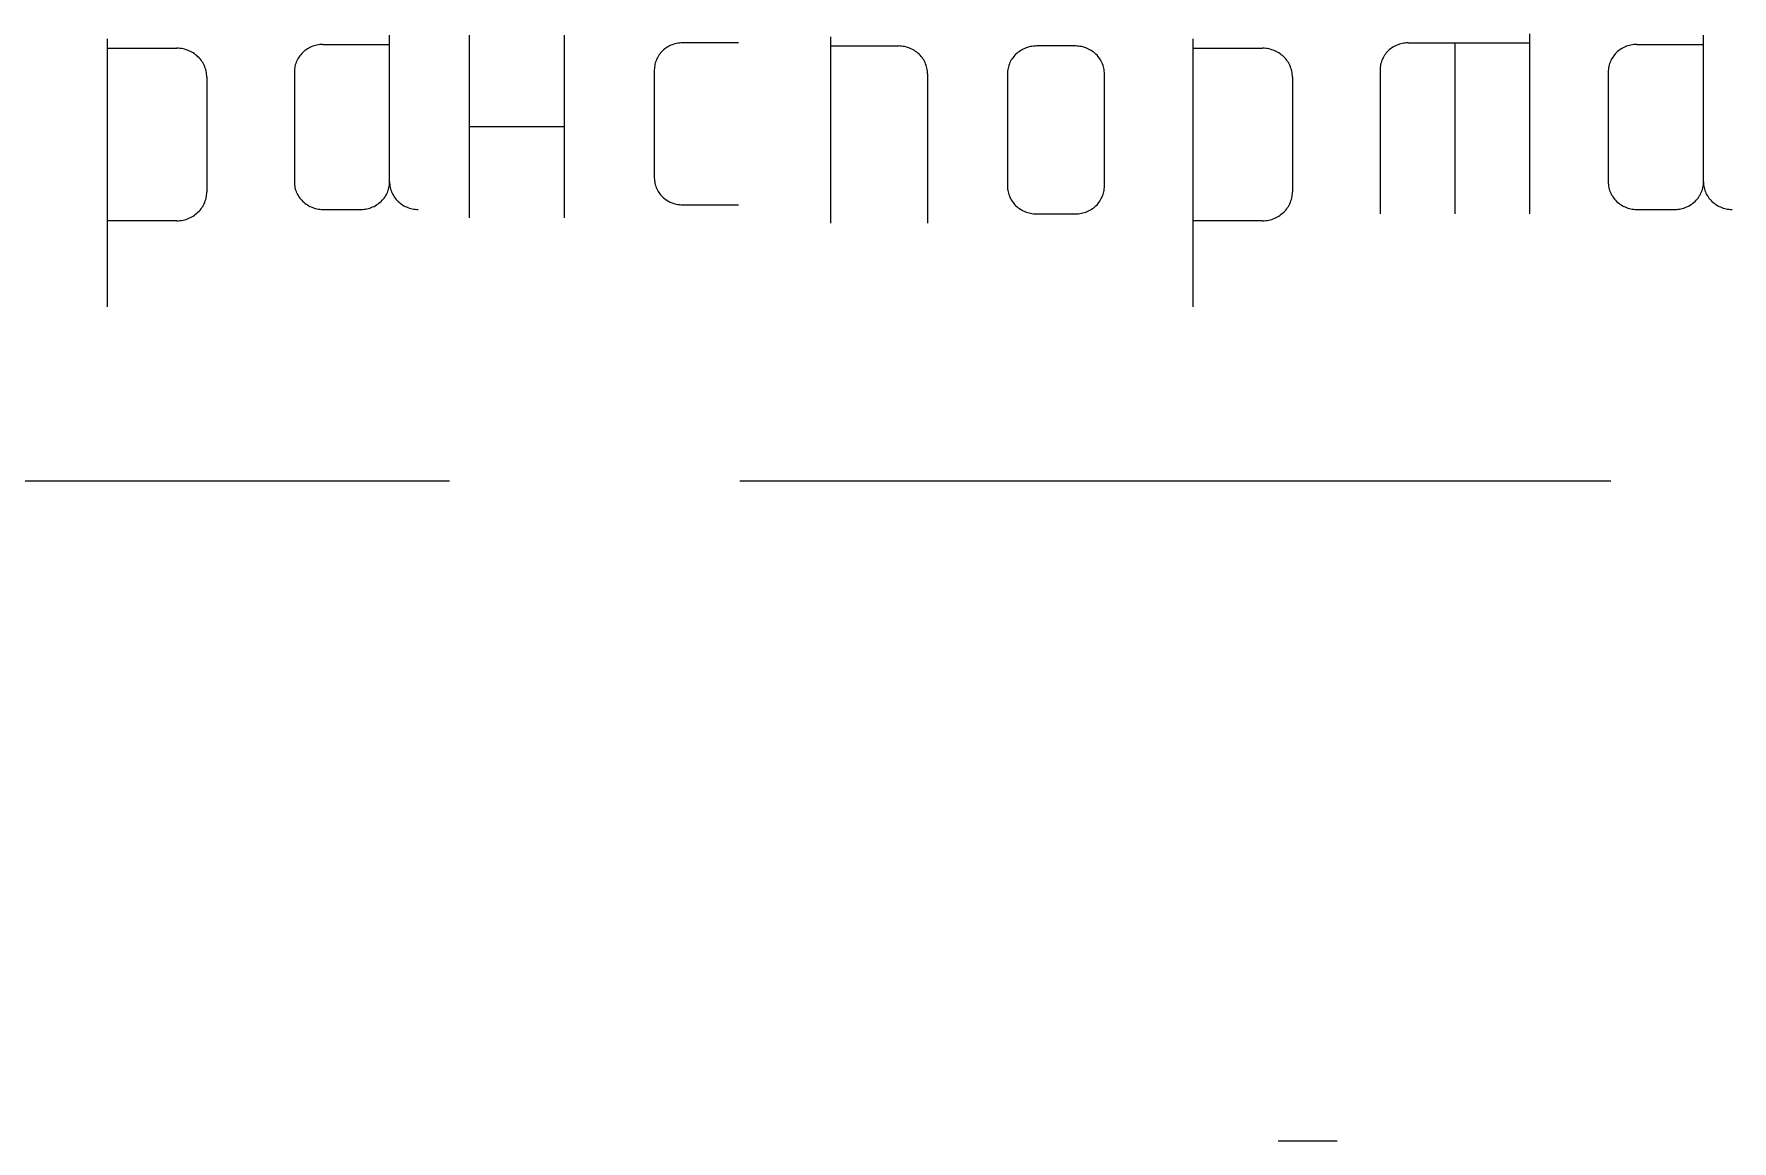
# Model space of a CAD drawing. Extents: x 8646 to 18206, y -17605 to -192.
# Drawn here: x 11158.642 to 11163.376, y -9040.194 to -9037.107 of the extents above; entities that cross this region are included whole.
import ezdxf

# ---------------------------------------------------------------- set-up
doc = ezdxf.new("R2010")
doc.units = 0
doc.layers.get('0').update_dxf_attribs({"linetype": 'CONTINUOUS'})

msp = doc.modelspace()

# ---------------------------------------------------------------- linework, layer by layer
at = {"color": 8, "linetype": 'CONTINUOUS'}
for p, q in [((11158.8454, -9037.1202), (11158.8454, -9037.8683)), ((11158.8454, -9037.1469), (11159.0399, -9037.1469)), ((11159.0443, -9037.1471), (11159.0399, -9037.1469)), ((11159.0486, -9037.1473), (11159.0443, -9037.1471)), ((11159.0529, -9037.148), (11159.0486, -9037.1473)), ((11159.4075, -9037.1466), (11159.4039, -9037.1488)), ((11159.411, -9037.1448), (11159.4075, -9037.1466)), ((11159.4149, -9037.1431), (11159.411, -9037.1448)), ((11159.4187, -9037.1415), (11159.4149, -9037.1431)), ((11159.4226, -9037.1401), (11159.4187, -9037.1415)), ((11159.4266, -9037.139), (11159.4226, -9037.1401)), ((11159.4307, -9037.1381), (11159.4266, -9037.139)), ((11159.4347, -9037.1374), (11159.4307, -9037.1381)), ((11159.4389, -9037.1368), (11159.4347, -9037.1374)), ((11159.4431, -9037.1365), (11159.4389, -9037.1368)), ((11159.4473, -9037.1364), (11159.4431, -9037.1365)), ((11159.4473, -9037.1364), (11159.6332, -9037.1364)), ((11159.6332, -9037.5195), (11159.6332, -9037.1108)), ((11159.8546, -9037.1102), (11159.8546, -9037.6198)), ((11160.1195, -9037.1102), (11160.1195, -9037.6198)), ((11160.4036, -9037.1465), (11160.4004, -9037.1488)), ((11160.4069, -9037.1443), (11160.4036, -9037.1465)), ((11160.4105, -9037.1422), (11160.4069, -9037.1443)), ((11160.414, -9037.1403), (11160.4105, -9037.1422)), ((11160.4178, -9037.1387), (11160.414, -9037.1403)), ((11160.4215, -9037.1372), (11160.4178, -9037.1387)), ((11160.4253, -9037.1359), (11160.4215, -9037.1372)), ((11160.4293, -9037.1347), (11160.4253, -9037.1359)), ((11160.4333, -9037.1338), (11160.4293, -9037.1347)), ((11160.4373, -9037.1331), (11160.4333, -9037.1338)), ((11160.4414, -9037.1326), (11160.4373, -9037.1331)), ((11160.4455, -9037.1322), (11160.4414, -9037.1326)), ((11160.4495, -9037.1321), (11160.4455, -9037.1322)), ((11160.606, -9037.1321), (11160.4495, -9037.1321)), ((11160.8627, -9037.1146), (11160.8627, -9037.6349)), ((11160.8627, -9037.1406), (11161.0521, -9037.1406)), ((11161.0564, -9037.1408), (11161.0521, -9037.1406)), ((11161.0606, -9037.141), (11161.0564, -9037.1408)), ((11161.0648, -9037.1416), (11161.0606, -9037.141)), ((11161.069, -9037.1424), (11161.0648, -9037.1416)), ((11161.0731, -9037.1433), (11161.069, -9037.1424)), ((11161.0772, -9037.1445), (11161.0731, -9037.1433)), ((11161.0812, -9037.1458), (11161.0772, -9037.1445)), ((11161.0851, -9037.1474), (11161.0812, -9037.1458)), ((11161.089, -9037.1491), (11161.0851, -9037.1474)), ((11161.4042, -9037.1474), (11161.4002, -9037.1491)), ((11161.408, -9037.1458), (11161.4042, -9037.1474)), ((11161.4121, -9037.1445), (11161.408, -9037.1458)), ((11161.4161, -9037.1433), (11161.4121, -9037.1445)), ((11161.4202, -9037.1424), (11161.4161, -9037.1433)), ((11161.4244, -9037.1416), (11161.4202, -9037.1424)), ((11161.4286, -9037.141), (11161.4244, -9037.1416)), ((11161.4329, -9037.1408), (11161.4286, -9037.141)), ((11161.4372, -9037.1406), (11161.4329, -9037.1408)), ((11161.5454, -9037.1406), (11161.4372, -9037.1406)), ((11161.5497, -9037.1408), (11161.5454, -9037.1406)), ((11161.5539, -9037.141), (11161.5497, -9037.1408)), ((11161.5581, -9037.1416), (11161.5539, -9037.141)), ((11161.5623, -9037.1424), (11161.5581, -9037.1416)), ((11161.5664, -9037.1433), (11161.5623, -9037.1424)), ((11161.5705, -9037.1445), (11161.5664, -9037.1433)), ((11161.5745, -9037.1458), (11161.5705, -9037.1445)), ((11161.5784, -9037.1474), (11161.5745, -9037.1458)), ((11161.5822, -9037.1491), (11161.5784, -9037.1474)), ((11161.8727, -9037.1202), (11161.8727, -9037.8683)), ((11161.8727, -9037.1469), (11162.0672, -9037.1469)), ((11162.0716, -9037.1471), (11162.0672, -9037.1469)), ((11162.076, -9037.1473), (11162.0716, -9037.1471)), ((11162.0803, -9037.148), (11162.076, -9037.1473)), ((11162.4271, -9037.1465), (11162.4239, -9037.1488)), ((11162.4305, -9037.1443), (11162.4271, -9037.1465)), ((11162.434, -9037.1422), (11162.4305, -9037.1443)), ((11162.4376, -9037.1403), (11162.434, -9037.1422)), ((11162.4414, -9037.1387), (11162.4376, -9037.1403)), ((11162.4451, -9037.1372), (11162.4414, -9037.1387)), ((11162.4489, -9037.1359), (11162.4451, -9037.1372)), ((11162.4529, -9037.1347), (11162.4489, -9037.1359)), ((11162.4569, -9037.1338), (11162.4529, -9037.1347)), ((11162.4609, -9037.1331), (11162.4569, -9037.1338)), ((11162.4649, -9037.1326), (11162.4609, -9037.1331)), ((11162.4691, -9037.1322), (11162.4649, -9037.1326)), ((11162.4731, -9037.1321), (11162.4691, -9037.1322)), ((11162.4731, -9037.1321), (11162.8121, -9037.1321)), ((11162.6035, -9037.1321), (11162.6035, -9037.6085)), ((11162.8121, -9037.107), (11162.8121, -9037.6085)), ((11163.0711, -9037.1466), (11163.0674, -9037.1488)), ((11163.0746, -9037.1448), (11163.0711, -9037.1466)), ((11163.0784, -9037.1431), (11163.0746, -9037.1448)), ((11163.0822, -9037.1415), (11163.0784, -9037.1431)), ((11163.0862, -9037.1401), (11163.0822, -9037.1415)), ((11163.0902, -9037.139), (11163.0862, -9037.1401)), ((11163.0942, -9037.1381), (11163.0902, -9037.139)), ((11163.0983, -9037.1374), (11163.0942, -9037.1381)), ((11163.1025, -9037.1368), (11163.0983, -9037.1374)), ((11163.1066, -9037.1365), (11163.1025, -9037.1368)), ((11163.1108, -9037.1364), (11163.1066, -9037.1365)), ((11163.1108, -9037.1364), (11163.2968, -9037.1364)), ((11163.2968, -9037.5195), (11163.2968, -9037.1108)), ((11159.0572, -9037.1487), (11159.0529, -9037.148)), ((11159.0614, -9037.1496), (11159.0572, -9037.1487)), ((11159.0657, -9037.1509), (11159.0614, -9037.1496)), ((11159.0697, -9037.1523), (11159.0657, -9037.1509)), ((11159.0738, -9037.1539), (11159.0697, -9037.1523)), ((11159.0778, -9037.1557), (11159.0738, -9037.1539)), ((11159.0815, -9037.1577), (11159.0778, -9037.1557)), ((11159.0853, -9037.16), (11159.0815, -9037.1577)), ((11159.0889, -9037.1623), (11159.0853, -9037.16)), ((11159.0923, -9037.1648), (11159.0889, -9037.1623)), ((11159.0957, -9037.1675), (11159.0923, -9037.1648)), ((11159.0988, -9037.1704), (11159.0957, -9037.1675)), ((11159.1019, -9037.1735), (11159.0988, -9037.1704)), ((11159.1047, -9037.1767), (11159.1019, -9037.1735)), ((11159.1073, -9037.18), (11159.1047, -9037.1767)), ((11159.1098, -9037.1834), (11159.1073, -9037.18)), ((11159.1121, -9037.187), (11159.1098, -9037.1834)), ((11159.1141, -9037.1907), (11159.1121, -9037.187)), ((11159.116, -9037.1945), (11159.1141, -9037.1907)), ((11159.1177, -9037.1984), (11159.116, -9037.1945)), ((11159.3703, -9037.1932), (11159.3693, -9037.1971)), ((11159.3714, -9037.1893), (11159.3703, -9037.1932)), ((11159.3729, -9037.1856), (11159.3714, -9037.1893)), ((11159.3745, -9037.1818), (11159.3729, -9037.1856)), ((11159.3762, -9037.1783), (11159.3745, -9037.1818)), ((11159.3782, -9037.1747), (11159.3762, -9037.1783)), ((11159.3804, -9037.1713), (11159.3782, -9037.1747)), ((11159.3828, -9037.168), (11159.3804, -9037.1713)), ((11159.3853, -9037.1649), (11159.3828, -9037.168)), ((11159.3881, -9037.1617), (11159.3853, -9037.1649)), ((11159.3909, -9037.1588), (11159.3881, -9037.1617)), ((11159.3939, -9037.1561), (11159.3909, -9037.1588)), ((11159.3972, -9037.1535), (11159.3939, -9037.1561)), ((11159.4004, -9037.151), (11159.3972, -9037.1535)), ((11159.4039, -9037.1488), (11159.4004, -9037.151)), ((11160.3731, -9037.1917), (11160.3723, -9037.1955)), ((11160.3741, -9037.1879), (11160.3731, -9037.1917)), ((11160.3751, -9037.1842), (11160.3741, -9037.1879)), ((11160.3765, -9037.1804), (11160.3751, -9037.1842)), ((11160.3782, -9037.1768), (11160.3765, -9037.1804)), ((11160.3799, -9037.1732), (11160.3782, -9037.1768)), ((11160.3818, -9037.1697), (11160.3799, -9037.1732)), ((11160.384, -9037.1665), (11160.3818, -9037.1697)), ((11160.3863, -9037.1632), (11160.384, -9037.1665)), ((11160.3888, -9037.1601), (11160.3863, -9037.1632)), ((11160.3915, -9037.157), (11160.3888, -9037.1601)), ((11160.3943, -9037.1542), (11160.3915, -9037.157)), ((11160.3972, -9037.1515), (11160.3943, -9037.1542)), ((11160.4004, -9037.1488), (11160.3972, -9037.1515)), ((11161.0927, -9037.1511), (11161.089, -9037.1491)), ((11161.0964, -9037.1533), (11161.0927, -9037.1511)), ((11161.0998, -9037.1555), (11161.0964, -9037.1533)), ((11161.1031, -9037.158), (11161.0998, -9037.1555)), ((11161.1065, -9037.1607), (11161.1031, -9037.158)), ((11161.1095, -9037.1635), (11161.1065, -9037.1607)), ((11161.1124, -9037.1665), (11161.1095, -9037.1635)), ((11161.1152, -9037.1696), (11161.1124, -9037.1665)), ((11161.1178, -9037.1728), (11161.1152, -9037.1696)), ((11161.1202, -9037.1762), (11161.1178, -9037.1728)), ((11161.1224, -9037.1796), (11161.1202, -9037.1762)), ((11161.1244, -9037.1833), (11161.1224, -9037.1796)), ((11161.1262, -9037.1869), (11161.1244, -9037.1833)), ((11161.1279, -9037.1907), (11161.1262, -9037.1869)), ((11161.1293, -9037.1946), (11161.1279, -9037.1907)), ((11161.1304, -9037.1986), (11161.1293, -9037.1946)), ((11161.3599, -9037.1946), (11161.3588, -9037.1986)), ((11161.3614, -9037.1907), (11161.3599, -9037.1946)), ((11161.363, -9037.1869), (11161.3614, -9037.1907)), ((11161.3648, -9037.1833), (11161.363, -9037.1869)), ((11161.3668, -9037.1796), (11161.3648, -9037.1833)), ((11161.3691, -9037.1762), (11161.3668, -9037.1796)), ((11161.3715, -9037.1728), (11161.3691, -9037.1762)), ((11161.3741, -9037.1696), (11161.3715, -9037.1728)), ((11161.3768, -9037.1665), (11161.3741, -9037.1696)), ((11161.3798, -9037.1635), (11161.3768, -9037.1665)), ((11161.3828, -9037.1607), (11161.3798, -9037.1635)), ((11161.3861, -9037.158), (11161.3828, -9037.1607)), ((11161.3894, -9037.1555), (11161.3861, -9037.158)), ((11161.3929, -9037.1533), (11161.3894, -9037.1555)), ((11161.3966, -9037.1511), (11161.3929, -9037.1533)), ((11161.4002, -9037.1491), (11161.3966, -9037.1511)), ((11161.5859, -9037.1511), (11161.5822, -9037.1491)), ((11161.5896, -9037.1533), (11161.5859, -9037.1511)), ((11161.5931, -9037.1555), (11161.5896, -9037.1533)), ((11161.5964, -9037.158), (11161.5931, -9037.1555)), ((11161.5997, -9037.1607), (11161.5964, -9037.158)), ((11161.6028, -9037.1635), (11161.5997, -9037.1607)), ((11161.6057, -9037.1665), (11161.6028, -9037.1635)), ((11161.6085, -9037.1696), (11161.6057, -9037.1665)), ((11161.6111, -9037.1728), (11161.6085, -9037.1696)), ((11161.6135, -9037.1762), (11161.6111, -9037.1728)), ((11161.6157, -9037.1796), (11161.6135, -9037.1762)), ((11161.6177, -9037.1833), (11161.6157, -9037.1796)), ((11161.6195, -9037.1869), (11161.6177, -9037.1833)), ((11161.6212, -9037.1907), (11161.6195, -9037.1869)), ((11161.6226, -9037.1946), (11161.6212, -9037.1907)), ((11161.6237, -9037.1986), (11161.6226, -9037.1946)), ((11162.0846, -9037.1487), (11162.0803, -9037.148)), ((11162.0888, -9037.1496), (11162.0846, -9037.1487)), ((11162.093, -9037.1509), (11162.0888, -9037.1496)), ((11162.0971, -9037.1523), (11162.093, -9037.1509)), ((11162.1011, -9037.1539), (11162.0971, -9037.1523)), ((11162.1051, -9037.1557), (11162.1011, -9037.1539)), ((11162.1089, -9037.1577), (11162.1051, -9037.1557)), ((11162.1127, -9037.16), (11162.1089, -9037.1577)), ((11162.1162, -9037.1623), (11162.1127, -9037.16)), ((11162.1196, -9037.1648), (11162.1162, -9037.1623)), ((11162.1231, -9037.1675), (11162.1196, -9037.1648)), ((11162.1262, -9037.1704), (11162.1231, -9037.1675)), ((11162.1292, -9037.1735), (11162.1262, -9037.1704)), ((11162.132, -9037.1767), (11162.1292, -9037.1735)), ((11162.1346, -9037.18), (11162.132, -9037.1767)), ((11162.1371, -9037.1834), (11162.1346, -9037.18)), ((11162.1394, -9037.187), (11162.1371, -9037.1834)), ((11162.1415, -9037.1907), (11162.1394, -9037.187)), ((11162.1433, -9037.1945), (11162.1415, -9037.1907)), ((11162.145, -9037.1984), (11162.1433, -9037.1945)), ((11162.3966, -9037.1917), (11162.3958, -9037.1955)), ((11162.3976, -9037.1879), (11162.3966, -9037.1917)), ((11162.3987, -9037.1842), (11162.3976, -9037.1879)), ((11162.4001, -9037.1804), (11162.3987, -9037.1842)), ((11162.4017, -9037.1768), (11162.4001, -9037.1804)), ((11162.4035, -9037.1732), (11162.4017, -9037.1768)), ((11162.4054, -9037.1697), (11162.4035, -9037.1732)), ((11162.4076, -9037.1665), (11162.4054, -9037.1697)), ((11162.4099, -9037.1632), (11162.4076, -9037.1665)), ((11162.4123, -9037.1601), (11162.4099, -9037.1632)), ((11162.4151, -9037.157), (11162.4123, -9037.1601)), ((11162.4178, -9037.1542), (11162.4151, -9037.157)), ((11162.4207, -9037.1515), (11162.4178, -9037.1542)), ((11162.4239, -9037.1488), (11162.4207, -9037.1515)), ((11163.0339, -9037.1932), (11163.0329, -9037.1971)), ((11163.035, -9037.1893), (11163.0339, -9037.1932)), ((11163.0365, -9037.1856), (11163.035, -9037.1893)), ((11163.038, -9037.1818), (11163.0365, -9037.1856)), ((11163.0398, -9037.1783), (11163.038, -9037.1818)), ((11163.0418, -9037.1747), (11163.0398, -9037.1783)), ((11163.044, -9037.1713), (11163.0418, -9037.1747)), ((11163.0464, -9037.168), (11163.044, -9037.1713)), ((11163.0489, -9037.1649), (11163.0464, -9037.168)), ((11163.0516, -9037.1617), (11163.0489, -9037.1649)), ((11163.0545, -9037.1588), (11163.0516, -9037.1617)), ((11163.0575, -9037.1561), (11163.0545, -9037.1588)), ((11163.0607, -9037.1535), (11163.0575, -9037.1561)), ((11163.064, -9037.151), (11163.0607, -9037.1535)), ((11163.0674, -9037.1488), (11163.064, -9037.151)), ((11159.1192, -9037.2023), (11159.1177, -9037.1984)), ((11159.1204, -9037.2064), (11159.1192, -9037.2023)), ((11159.1214, -9037.2104), (11159.1204, -9037.2064)), ((11159.1222, -9037.2146), (11159.1214, -9037.2104)), ((11159.1228, -9037.2188), (11159.1222, -9037.2146)), ((11159.1231, -9037.2228), (11159.1228, -9037.2188)), ((11159.1232, -9037.2271), (11159.1231, -9037.2228)), ((11159.1232, -9037.2271), (11159.1232, -9037.5477)), ((11159.3677, -9037.209), (11159.3676, -9037.2131)), ((11159.3676, -9037.2131), (11159.3676, -9037.5195)), ((11159.368, -9037.2051), (11159.3677, -9037.209)), ((11159.3686, -9037.2011), (11159.368, -9037.2051)), ((11159.3693, -9037.1971), (11159.3686, -9037.2011)), ((11160.3715, -9037.2034), (11160.3713, -9037.2074)), ((11160.3713, -9037.2074), (11160.3713, -9037.5082)), ((11160.3718, -9037.1995), (11160.3715, -9037.2034)), ((11160.3723, -9037.1955), (11160.3718, -9037.1995)), ((11161.1314, -9037.2025), (11161.1304, -9037.1986)), ((11161.1323, -9037.2065), (11161.1314, -9037.2025)), ((11161.1329, -9037.2106), (11161.1323, -9037.2065)), ((11161.1331, -9037.2146), (11161.1329, -9037.2106)), ((11161.1333, -9037.2187), (11161.1331, -9037.2146)), ((11161.1333, -9037.2187), (11161.1333, -9037.6349)), ((11161.3561, -9037.2146), (11161.356, -9037.2187)), ((11161.356, -9037.2187), (11161.356, -9037.5309)), ((11161.3564, -9037.2106), (11161.3561, -9037.2146)), ((11161.357, -9037.2065), (11161.3564, -9037.2106)), ((11161.3578, -9037.2025), (11161.357, -9037.2065)), ((11161.3588, -9037.1986), (11161.3578, -9037.2025)), ((11161.6247, -9037.2025), (11161.6237, -9037.1986)), ((11161.6256, -9037.2065), (11161.6247, -9037.2025)), ((11161.6261, -9037.2106), (11161.6256, -9037.2065)), ((11161.6264, -9037.2146), (11161.6261, -9037.2106)), ((11161.6266, -9037.2187), (11161.6264, -9037.2146)), ((11161.6266, -9037.5309), (11161.6266, -9037.2187)), ((11162.1465, -9037.2023), (11162.145, -9037.1984)), ((11162.1477, -9037.2064), (11162.1465, -9037.2023)), ((11162.1487, -9037.2104), (11162.1477, -9037.2064)), ((11162.1496, -9037.2146), (11162.1487, -9037.2104)), ((11162.1502, -9037.2188), (11162.1496, -9037.2146)), ((11162.1504, -9037.2228), (11162.1502, -9037.2188)), ((11162.1506, -9037.2271), (11162.1504, -9037.2228)), ((11162.1506, -9037.2271), (11162.1506, -9037.5477)), ((11162.3951, -9037.2034), (11162.3949, -9037.2074)), ((11162.3949, -9037.2074), (11162.3949, -9037.6085)), ((11162.3953, -9037.1995), (11162.3951, -9037.2034)), ((11162.3958, -9037.1955), (11162.3953, -9037.1995)), ((11163.0313, -9037.209), (11163.0311, -9037.2131)), ((11163.0311, -9037.2131), (11163.0311, -9037.5195)), ((11163.0316, -9037.2051), (11163.0313, -9037.209)), ((11163.0321, -9037.2011), (11163.0316, -9037.2051)), ((11163.0329, -9037.1971), (11163.0321, -9037.2011)), ((11159.8546, -9037.3651), (11160.1195, -9037.3651)), ((11159.3676, -9037.5195), (11159.3677, -9037.5235)), ((11159.3677, -9037.5235), (11159.368, -9037.5275)), ((11159.6328, -9037.5275), (11159.6331, -9037.5235)), ((11159.6331, -9037.5235), (11159.6332, -9037.5195)), ((11159.6332, -9037.5195), (11159.6333, -9037.5235)), ((11159.6333, -9037.5235), (11159.6336, -9037.5275)), ((11160.3713, -9037.5082), (11160.3715, -9037.5122)), ((11160.3715, -9037.5122), (11160.3718, -9037.5161)), ((11160.3718, -9037.5161), (11160.3723, -9037.52)), ((11160.3723, -9037.52), (11160.3731, -9037.5238)), ((11160.3731, -9037.5238), (11160.3741, -9037.5276)), ((11163.0311, -9037.5195), (11163.0313, -9037.5235)), ((11163.0313, -9037.5235), (11163.0316, -9037.5275)), ((11163.2964, -9037.5275), (11163.2967, -9037.5235)), ((11163.2967, -9037.5235), (11163.2968, -9037.5195)), ((11163.2968, -9037.5195), (11163.2969, -9037.5235)), ((11163.2969, -9037.5235), (11163.2972, -9037.5275)), ((11159.1177, -9037.5765), (11159.1192, -9037.5725)), ((11159.1192, -9037.5725), (11159.1204, -9037.5685)), ((11159.1204, -9037.5685), (11159.1214, -9037.5643)), ((11159.1214, -9037.5643), (11159.1222, -9037.5603)), ((11159.1222, -9037.5603), (11159.1228, -9037.5561)), ((11159.1228, -9037.5561), (11159.1231, -9037.5519)), ((11159.1231, -9037.5519), (11159.1232, -9037.5477)), ((11159.368, -9037.5275), (11159.3686, -9037.5315)), ((11159.3686, -9037.5315), (11159.3693, -9037.5355)), ((11159.3693, -9037.5355), (11159.3703, -9037.5394)), ((11159.3703, -9037.5394), (11159.3714, -9037.5432)), ((11159.3714, -9037.5432), (11159.3729, -9037.547)), ((11159.3729, -9037.547), (11159.3745, -9037.5508)), ((11159.3745, -9037.5508), (11159.3762, -9037.5543)), ((11159.3762, -9037.5543), (11159.3782, -9037.5579)), ((11159.3782, -9037.5579), (11159.3804, -9037.5612)), ((11159.3804, -9037.5612), (11159.3828, -9037.5646)), ((11159.3828, -9037.5646), (11159.3853, -9037.5677)), ((11159.3853, -9037.5677), (11159.3881, -9037.5709)), ((11159.3881, -9037.5709), (11159.3909, -9037.5738)), ((11159.3909, -9037.5738), (11159.3939, -9037.5765)), ((11159.6069, -9037.5765), (11159.6099, -9037.5738)), ((11159.6099, -9037.5738), (11159.6128, -9037.5709)), ((11159.6128, -9037.5709), (11159.6155, -9037.5677)), ((11159.6155, -9037.5677), (11159.618, -9037.5646)), ((11159.618, -9037.5646), (11159.6204, -9037.5612)), ((11159.6204, -9037.5612), (11159.6225, -9037.5579)), ((11159.6225, -9037.5579), (11159.6245, -9037.5543)), ((11159.6245, -9037.5543), (11159.6263, -9037.5508)), ((11159.6263, -9037.5508), (11159.6279, -9037.547)), ((11159.6279, -9037.547), (11159.6293, -9037.5432)), ((11159.6293, -9037.5432), (11159.6305, -9037.5394)), ((11159.6305, -9037.5394), (11159.6315, -9037.5355)), ((11159.6315, -9037.5355), (11159.6322, -9037.5315)), ((11159.6322, -9037.5315), (11159.6328, -9037.5275)), ((11159.6336, -9037.5275), (11159.6342, -9037.5315)), ((11159.6342, -9037.5315), (11159.635, -9037.5355)), ((11159.635, -9037.5355), (11159.6359, -9037.5394)), ((11159.6359, -9037.5394), (11159.6371, -9037.5432)), ((11159.6371, -9037.5432), (11159.6386, -9037.547)), ((11159.6386, -9037.547), (11159.6401, -9037.5508)), ((11159.6401, -9037.5508), (11159.6418, -9037.5543)), ((11159.6418, -9037.5543), (11159.6438, -9037.5579)), ((11159.6438, -9037.5579), (11159.646, -9037.5612)), ((11159.646, -9037.5612), (11159.6485, -9037.5646)), ((11159.6485, -9037.5646), (11159.651, -9037.5677)), ((11159.651, -9037.5677), (11159.6537, -9037.5709)), ((11159.6537, -9037.5709), (11159.6566, -9037.5738)), ((11159.6566, -9037.5738), (11159.6596, -9037.5765)), ((11160.3741, -9037.5276), (11160.3751, -9037.5315)), ((11160.3751, -9037.5315), (11160.3765, -9037.5352)), ((11160.3765, -9037.5352), (11160.3782, -9037.5388)), ((11160.3782, -9037.5388), (11160.3799, -9037.5423)), ((11160.3799, -9037.5423), (11160.3818, -9037.5459)), ((11160.3818, -9037.5459), (11160.384, -9037.5492)), ((11160.384, -9037.5492), (11160.3863, -9037.5524)), ((11160.3863, -9037.5524), (11160.3888, -9037.5556)), ((11160.3888, -9037.5556), (11160.3915, -9037.5586)), ((11160.3915, -9037.5586), (11160.3943, -9037.5614)), ((11160.3943, -9037.5614), (11160.3972, -9037.5641)), ((11160.3972, -9037.5641), (11160.4004, -9037.5667)), ((11160.4004, -9037.5667), (11160.4036, -9037.5691)), ((11160.4036, -9037.5691), (11160.4069, -9037.5713)), ((11160.4069, -9037.5713), (11160.4105, -9037.5733)), ((11160.4105, -9037.5733), (11160.414, -9037.5753)), ((11161.356, -9037.5309), (11161.3561, -9037.535)), ((11161.3561, -9037.535), (11161.3564, -9037.5391)), ((11161.3564, -9037.5391), (11161.357, -9037.5431)), ((11161.357, -9037.5431), (11161.3578, -9037.5471)), ((11161.3578, -9037.5471), (11161.3588, -9037.5511)), ((11161.3588, -9037.5511), (11161.3599, -9037.555)), ((11161.3599, -9037.555), (11161.3614, -9037.5588)), ((11161.3614, -9037.5588), (11161.363, -9037.5627)), ((11161.363, -9037.5627), (11161.3648, -9037.5663)), ((11161.3648, -9037.5663), (11161.3668, -9037.57)), ((11161.3668, -9037.57), (11161.3691, -9037.5733)), ((11161.3691, -9037.5733), (11161.3715, -9037.5768)), ((11161.6111, -9037.5768), (11161.6135, -9037.5733)), ((11161.6135, -9037.5733), (11161.6157, -9037.57)), ((11161.6157, -9037.57), (11161.6177, -9037.5663)), ((11161.6177, -9037.5663), (11161.6195, -9037.5627)), ((11161.6195, -9037.5627), (11161.6212, -9037.5588)), ((11161.6212, -9037.5588), (11161.6226, -9037.555)), ((11161.6226, -9037.555), (11161.6237, -9037.5511)), ((11161.6237, -9037.5511), (11161.6247, -9037.5471)), ((11161.6247, -9037.5471), (11161.6256, -9037.5431)), ((11161.6256, -9037.5431), (11161.6261, -9037.5391)), ((11161.6261, -9037.5391), (11161.6264, -9037.535)), ((11161.6264, -9037.535), (11161.6266, -9037.5309)), ((11162.145, -9037.5765), (11162.1465, -9037.5725)), ((11162.1465, -9037.5725), (11162.1477, -9037.5685)), ((11162.1477, -9037.5685), (11162.1487, -9037.5643)), ((11162.1487, -9037.5643), (11162.1496, -9037.5603)), ((11162.1496, -9037.5603), (11162.1502, -9037.5561)), ((11162.1502, -9037.5561), (11162.1504, -9037.5519)), ((11162.1504, -9037.5519), (11162.1506, -9037.5477)), ((11163.0316, -9037.5275), (11163.0321, -9037.5315)), ((11163.0321, -9037.5315), (11163.0329, -9037.5355)), ((11163.0329, -9037.5355), (11163.0339, -9037.5394)), ((11163.0339, -9037.5394), (11163.035, -9037.5432)), ((11163.035, -9037.5432), (11163.0365, -9037.547)), ((11163.0365, -9037.547), (11163.038, -9037.5508)), ((11163.038, -9037.5508), (11163.0398, -9037.5543)), ((11163.0398, -9037.5543), (11163.0418, -9037.5579)), ((11163.0418, -9037.5579), (11163.044, -9037.5612)), ((11163.044, -9037.5612), (11163.0464, -9037.5646)), ((11163.0464, -9037.5646), (11163.0489, -9037.5677)), ((11163.0489, -9037.5677), (11163.0516, -9037.5709)), ((11163.0516, -9037.5709), (11163.0545, -9037.5738)), ((11163.0545, -9037.5738), (11163.0575, -9037.5765)), ((11163.2705, -9037.5765), (11163.2735, -9037.5738)), ((11163.2735, -9037.5738), (11163.2764, -9037.5709)), ((11163.2764, -9037.5709), (11163.279, -9037.5677)), ((11163.279, -9037.5677), (11163.2816, -9037.5646)), ((11163.2816, -9037.5646), (11163.2839, -9037.5612)), ((11163.2839, -9037.5612), (11163.2861, -9037.5579)), ((11163.2861, -9037.5579), (11163.2881, -9037.5543)), ((11163.2881, -9037.5543), (11163.2898, -9037.5508)), ((11163.2898, -9037.5508), (11163.2915, -9037.547)), ((11163.2915, -9037.547), (11163.2929, -9037.5432)), ((11163.2929, -9037.5432), (11163.294, -9037.5394)), ((11163.294, -9037.5394), (11163.295, -9037.5355)), ((11163.295, -9037.5355), (11163.2958, -9037.5315)), ((11163.2958, -9037.5315), (11163.2964, -9037.5275)), ((11163.2972, -9037.5275), (11163.2977, -9037.5315)), ((11163.2977, -9037.5315), (11163.2986, -9037.5355)), ((11163.2986, -9037.5355), (11163.2995, -9037.5394)), ((11163.2995, -9037.5394), (11163.3007, -9037.5432)), ((11163.3007, -9037.5432), (11163.3021, -9037.547)), ((11163.3021, -9037.547), (11163.3036, -9037.5508)), ((11163.3036, -9037.5508), (11163.3054, -9037.5543)), ((11163.3054, -9037.5543), (11163.3074, -9037.5579)), ((11163.3074, -9037.5579), (11163.3096, -9037.5612)), ((11163.3096, -9037.5612), (11163.312, -9037.5646)), ((11163.312, -9037.5646), (11163.3145, -9037.5677)), ((11163.3145, -9037.5677), (11163.3173, -9037.5709)), ((11163.3173, -9037.5709), (11163.3201, -9037.5738)), ((11163.3201, -9037.5738), (11163.3231, -9037.5765)), ((11159.0697, -9037.6225), (11159.0738, -9037.6208)), ((11159.0738, -9037.6208), (11159.0778, -9037.6191)), ((11159.0778, -9037.6191), (11159.0815, -9037.617)), ((11159.0815, -9037.617), (11159.0853, -9037.6149)), ((11159.0853, -9037.6149), (11159.0889, -9037.6126)), ((11159.0889, -9037.6126), (11159.0923, -9037.61)), ((11159.0923, -9037.61), (11159.0957, -9037.6072)), ((11159.0957, -9037.6072), (11159.0988, -9037.6044)), ((11159.0988, -9037.6044), (11159.1019, -9037.6014)), ((11159.1019, -9037.6014), (11159.1047, -9037.5982)), ((11159.1047, -9037.5982), (11159.1073, -9037.5949)), ((11159.1073, -9037.5949), (11159.1098, -9037.5913)), ((11159.1098, -9037.5913), (11159.1121, -9037.5878)), ((11159.1121, -9037.5878), (11159.1141, -9037.584)), ((11159.1141, -9037.584), (11159.116, -9037.5803)), ((11159.116, -9037.5803), (11159.1177, -9037.5765)), ((11159.3939, -9037.5765), (11159.3972, -9037.5791)), ((11159.3972, -9037.5791), (11159.4004, -9037.5815)), ((11159.4004, -9037.5815), (11159.4039, -9037.5838)), ((11159.4039, -9037.5838), (11159.4075, -9037.5859)), ((11159.4075, -9037.5859), (11159.411, -9037.5878)), ((11159.411, -9037.5878), (11159.4149, -9037.5895)), ((11159.4149, -9037.5895), (11159.4187, -9037.591)), ((11159.4187, -9037.591), (11159.4226, -9037.5925)), ((11159.4226, -9037.5925), (11159.4266, -9037.5936)), ((11159.4266, -9037.5936), (11159.4307, -9037.5945)), ((11159.4307, -9037.5945), (11159.4347, -9037.5952)), ((11159.4347, -9037.5952), (11159.4389, -9037.5958)), ((11159.4389, -9037.5958), (11159.4431, -9037.5961)), ((11159.4431, -9037.5961), (11159.4473, -9037.5962)), ((11159.4473, -9037.5962), (11159.5536, -9037.5962)), ((11159.5536, -9037.5962), (11159.5577, -9037.5961)), ((11159.5577, -9037.5961), (11159.5619, -9037.5958)), ((11159.5619, -9037.5958), (11159.566, -9037.5952)), ((11159.566, -9037.5952), (11159.5701, -9037.5945)), ((11159.5701, -9037.5945), (11159.5741, -9037.5936)), ((11159.5741, -9037.5936), (11159.5782, -9037.5925)), ((11159.5782, -9037.5925), (11159.5821, -9037.591)), ((11159.5821, -9037.591), (11159.5859, -9037.5895)), ((11159.5859, -9037.5895), (11159.5898, -9037.5878)), ((11159.5898, -9037.5878), (11159.5933, -9037.5859)), ((11159.5933, -9037.5859), (11159.597, -9037.5838)), ((11159.597, -9037.5838), (11159.6004, -9037.5815)), ((11159.6004, -9037.5815), (11159.6036, -9037.5791)), ((11159.6036, -9037.5791), (11159.6069, -9037.5765)), ((11159.6596, -9037.5765), (11159.6628, -9037.5791)), ((11159.6628, -9037.5791), (11159.666, -9037.5815)), ((11159.666, -9037.5815), (11159.6695, -9037.5838)), ((11159.6695, -9037.5838), (11159.6731, -9037.5859)), ((11159.6731, -9037.5859), (11159.6768, -9037.5878)), ((11159.6768, -9037.5878), (11159.6806, -9037.5895)), ((11159.6806, -9037.5895), (11159.6843, -9037.591)), ((11159.6843, -9037.591), (11159.6882, -9037.5925)), ((11159.6882, -9037.5925), (11159.6923, -9037.5936)), ((11159.6923, -9037.5936), (11159.6963, -9037.5945)), ((11159.6963, -9037.5945), (11159.7004, -9037.5952)), ((11159.7004, -9037.5952), (11159.7046, -9037.5958)), ((11159.7046, -9037.5958), (11159.7087, -9037.5961)), ((11159.7087, -9037.5961), (11159.7129, -9037.5962)), ((11160.414, -9037.5753), (11160.4178, -9037.5769)), ((11160.4178, -9037.5769), (11160.4215, -9037.5784)), ((11160.4215, -9037.5784), (11160.4253, -9037.5797)), ((11160.4253, -9037.5797), (11160.4293, -9037.5809)), ((11160.4293, -9037.5809), (11160.4333, -9037.5818)), ((11160.4333, -9037.5818), (11160.4373, -9037.5825)), ((11160.4373, -9037.5825), (11160.4414, -9037.583)), ((11160.4414, -9037.583), (11160.4455, -9037.5833)), ((11160.4455, -9037.5833), (11160.4495, -9037.5834)), ((11160.4495, -9037.5834), (11160.606, -9037.5834)), ((11161.3715, -9037.5768), (11161.3741, -9037.58)), ((11161.3741, -9037.58), (11161.3768, -9037.5831)), ((11161.3768, -9037.5831), (11161.3798, -9037.5862)), ((11161.3798, -9037.5862), (11161.3828, -9037.5889)), ((11161.3828, -9037.5889), (11161.3861, -9037.5916)), ((11161.3861, -9037.5916), (11161.3894, -9037.5941)), ((11161.3894, -9037.5941), (11161.3929, -9037.5963)), ((11161.3929, -9037.5963), (11161.3966, -9037.5984)), ((11161.3966, -9037.5984), (11161.4002, -9037.6005)), ((11161.4002, -9037.6005), (11161.4042, -9037.6022)), ((11161.4042, -9037.6022), (11161.408, -9037.6038)), ((11161.408, -9037.6038), (11161.4121, -9037.6051)), ((11161.4121, -9037.6051), (11161.4161, -9037.6063)), ((11161.4161, -9037.6063), (11161.4202, -9037.6072)), ((11161.4202, -9037.6072), (11161.4244, -9037.6079)), ((11161.4244, -9037.6079), (11161.4286, -9037.6085)), ((11161.4286, -9037.6085), (11161.4329, -9037.6088)), ((11161.4329, -9037.6088), (11161.4372, -9037.6089)), ((11161.4372, -9037.6089), (11161.5454, -9037.6089)), ((11161.5454, -9037.6089), (11161.5497, -9037.6088)), ((11161.5497, -9037.6088), (11161.5539, -9037.6085)), ((11161.5539, -9037.6085), (11161.5581, -9037.6079)), ((11161.5581, -9037.6079), (11161.5623, -9037.6072)), ((11161.5623, -9037.6072), (11161.5664, -9037.6063)), ((11161.5664, -9037.6063), (11161.5705, -9037.6051)), ((11161.5705, -9037.6051), (11161.5745, -9037.6038)), ((11161.5745, -9037.6038), (11161.5784, -9037.6022)), ((11161.5784, -9037.6022), (11161.5822, -9037.6005)), ((11161.5822, -9037.6005), (11161.5859, -9037.5984)), ((11161.5859, -9037.5984), (11161.5896, -9037.5963)), ((11161.5896, -9037.5963), (11161.5931, -9037.5941)), ((11161.5931, -9037.5941), (11161.5964, -9037.5916)), ((11161.5964, -9037.5916), (11161.5997, -9037.5889)), ((11161.5997, -9037.5889), (11161.6028, -9037.5862)), ((11161.6028, -9037.5862), (11161.6057, -9037.5831)), ((11161.6057, -9037.5831), (11161.6085, -9037.58)), ((11161.6085, -9037.58), (11161.6111, -9037.5768)), ((11162.0971, -9037.6225), (11162.1011, -9037.6208)), ((11162.1011, -9037.6208), (11162.1051, -9037.6191)), ((11162.1051, -9037.6191), (11162.1089, -9037.617)), ((11162.1089, -9037.617), (11162.1127, -9037.6149)), ((11162.1127, -9037.6149), (11162.1162, -9037.6126)), ((11162.1162, -9037.6126), (11162.1196, -9037.61)), ((11162.1196, -9037.61), (11162.1231, -9037.6072)), ((11162.1231, -9037.6072), (11162.1262, -9037.6044)), ((11162.1262, -9037.6044), (11162.1292, -9037.6014)), ((11162.1292, -9037.6014), (11162.132, -9037.5982)), ((11162.132, -9037.5982), (11162.1346, -9037.5949)), ((11162.1346, -9037.5949), (11162.1371, -9037.5913)), ((11162.1371, -9037.5913), (11162.1394, -9037.5878)), ((11162.1394, -9037.5878), (11162.1415, -9037.584)), ((11162.1415, -9037.584), (11162.1433, -9037.5803)), ((11162.1433, -9037.5803), (11162.145, -9037.5765)), ((11163.0575, -9037.5765), (11163.0607, -9037.5791)), ((11163.0607, -9037.5791), (11163.064, -9037.5815)), ((11163.064, -9037.5815), (11163.0674, -9037.5838)), ((11163.0674, -9037.5838), (11163.0711, -9037.5859)), ((11163.0711, -9037.5859), (11163.0746, -9037.5878)), ((11163.0746, -9037.5878), (11163.0784, -9037.5895)), ((11163.0784, -9037.5895), (11163.0822, -9037.591)), ((11163.0822, -9037.591), (11163.0862, -9037.5925)), ((11163.0862, -9037.5925), (11163.0902, -9037.5936)), ((11163.0902, -9037.5936), (11163.0942, -9037.5945)), ((11163.0942, -9037.5945), (11163.0983, -9037.5952)), ((11163.0983, -9037.5952), (11163.1025, -9037.5958)), ((11163.1025, -9037.5958), (11163.1066, -9037.5961)), ((11163.1066, -9037.5961), (11163.1108, -9037.5962)), ((11163.1108, -9037.5962), (11163.2171, -9037.5962)), ((11163.2171, -9037.5962), (11163.2212, -9037.5961)), ((11163.2212, -9037.5961), (11163.2254, -9037.5958)), ((11163.2254, -9037.5958), (11163.2296, -9037.5952)), ((11163.2296, -9037.5952), (11163.2337, -9037.5945)), ((11163.2337, -9037.5945), (11163.2377, -9037.5936)), ((11163.2377, -9037.5936), (11163.2417, -9037.5925)), ((11163.2417, -9037.5925), (11163.2457, -9037.591)), ((11163.2457, -9037.591), (11163.2495, -9037.5895)), ((11163.2495, -9037.5895), (11163.2533, -9037.5878)), ((11163.2533, -9037.5878), (11163.2569, -9037.5859)), ((11163.2569, -9037.5859), (11163.2605, -9037.5838)), ((11163.2605, -9037.5838), (11163.2639, -9037.5815)), ((11163.2639, -9037.5815), (11163.2672, -9037.5791)), ((11163.2672, -9037.5791), (11163.2705, -9037.5765)), ((11163.3231, -9037.5765), (11163.3263, -9037.5791)), ((11163.3263, -9037.5791), (11163.3296, -9037.5815)), ((11163.3296, -9037.5815), (11163.3331, -9037.5838)), ((11163.3331, -9037.5838), (11163.3367, -9037.5859)), ((11163.3367, -9037.5859), (11163.3404, -9037.5878)), ((11163.3404, -9037.5878), (11163.3441, -9037.5895)), ((11163.3441, -9037.5895), (11163.3479, -9037.591)), ((11163.3479, -9037.591), (11163.3518, -9037.5925)), ((11163.3518, -9037.5925), (11163.3559, -9037.5936)), ((11163.3559, -9037.5936), (11163.3599, -9037.5945)), ((11163.3599, -9037.5945), (11163.364, -9037.5952)), ((11163.364, -9037.5952), (11163.3682, -9037.5958)), ((11163.3682, -9037.5958), (11163.3722, -9037.5961)), ((11163.3722, -9037.5961), (11163.3764, -9037.5962)), ((11159.0399, -9037.6278), (11158.8454, -9037.6278)), ((11159.0399, -9037.6278), (11159.0443, -9037.6278)), ((11159.0443, -9037.6278), (11159.0486, -9037.6273)), ((11159.0486, -9037.6273), (11159.0529, -9037.6268)), ((11159.0529, -9037.6268), (11159.0572, -9037.6261)), ((11159.0572, -9037.6261), (11159.0614, -9037.6251)), ((11159.0614, -9037.6251), (11159.0657, -9037.624)), ((11159.0657, -9037.624), (11159.0697, -9037.6225)), ((11162.0672, -9037.6278), (11161.8727, -9037.6278)), ((11162.0672, -9037.6278), (11162.0716, -9037.6278)), ((11162.0716, -9037.6278), (11162.076, -9037.6273)), ((11162.076, -9037.6273), (11162.0803, -9037.6268)), ((11162.0803, -9037.6268), (11162.0846, -9037.6261)), ((11162.0846, -9037.6261), (11162.0888, -9037.6251)), ((11162.0888, -9037.6251), (11162.093, -9037.624)), ((11162.093, -9037.624), (11162.0971, -9037.6225)), ((11157.372, -9038.3528), (11159.8005, -9038.3528)), ((11160.6101, -9038.3528), (11163.0386, -9038.3528)), ((11162.2751, -9040.1942), (11162.1109, -9040.1942))]:
    msp.add_line(p, q, dxfattribs=at)

doc.saveas('drawing.dxf')
